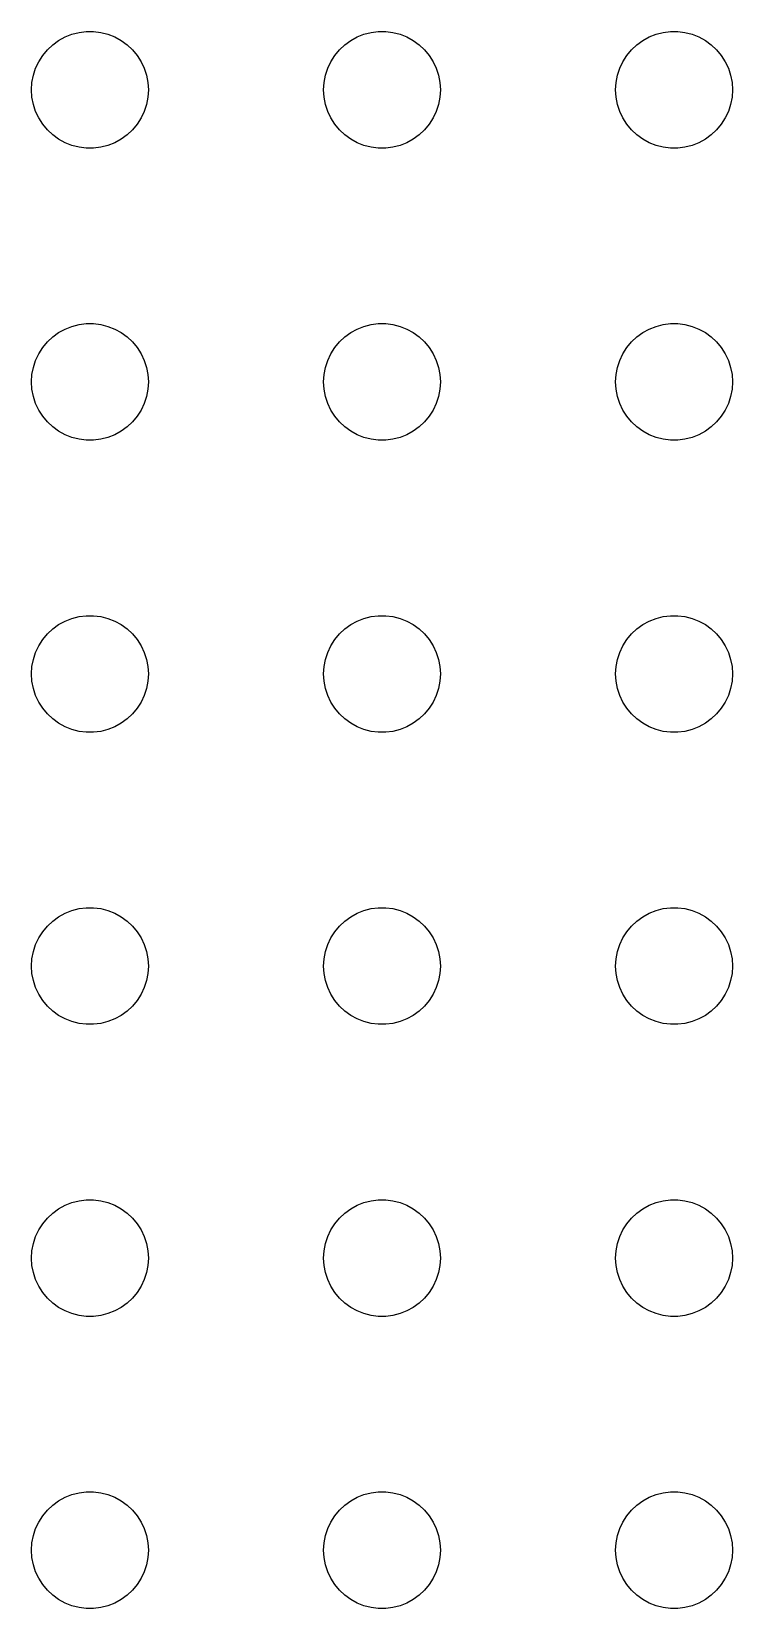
# Model space of a CAD drawing. Header units: metres. Extents: x -187 to 187, y -187 to 187.
# Drawn here: x -93 to -57, y -3 to 78 of the extents above; entities that cross this region are included whole.
import ezdxf

# ---------------------------------------------------------------- set-up
doc = ezdxf.new("R2010")
doc.units = ezdxf.units.M

msp = doc.modelspace()

# ---------------------------------------------------------------- linework, layer by layer
for p, q in [((-91.2773, 77.7145), (-90.927, 77.8532)), ((-90.927, 77.8532), (-90.5621, 77.9469)), ((-90.5621, 77.9469), (-90.1884, 77.9941)), ((-90.1884, 77.9941), (-89.8116, 77.9941)), ((-89.8116, 77.9941), (-89.4379, 77.9469)), ((-89.4379, 77.9469), (-89.073, 77.8532)), ((-89.073, 77.8532), (-88.7227, 77.7145)), ((-76.2773, 77.7145), (-75.927, 77.8532)), ((-75.927, 77.8532), (-75.5621, 77.9469)), ((-75.5621, 77.9469), (-75.1884, 77.9941)), ((-75.1884, 77.9941), (-74.8116, 77.9941)), ((-74.8116, 77.9941), (-74.4379, 77.9469)), ((-74.4379, 77.9469), (-74.073, 77.8532)), ((-74.073, 77.8532), (-73.7227, 77.7145)), ((-61.2773, 77.7145), (-60.927, 77.8532)), ((-60.927, 77.8532), (-60.5621, 77.9469)), ((-60.5621, 77.9469), (-60.1884, 77.9941)), ((-60.1884, 77.9941), (-59.8116, 77.9941)), ((-59.8116, 77.9941), (-59.4379, 77.9469)), ((-59.4379, 77.9469), (-59.0729, 77.8532)), ((-59.0729, 77.8532), (-58.7227, 77.7145)), ((-92.427, 76.7634), (-92.1869, 77.0536)), ((-92.1869, 77.0536), (-91.9123, 77.3115)), ((-91.9123, 77.3115), (-91.6075, 77.533)), ((-91.6075, 77.533), (-91.2773, 77.7145)), ((-88.7227, 77.7145), (-88.3925, 77.533)), ((-88.3925, 77.533), (-88.0877, 77.3115)), ((-88.0877, 77.3115), (-87.8131, 77.0536)), ((-87.8131, 77.0536), (-87.573, 76.7634)), ((-77.427, 76.7634), (-77.1869, 77.0536)), ((-77.1869, 77.0536), (-76.9123, 77.3115)), ((-76.9123, 77.3115), (-76.6075, 77.533)), ((-76.6075, 77.533), (-76.2773, 77.7145)), ((-73.7227, 77.7145), (-73.3925, 77.533)), ((-73.3925, 77.533), (-73.0877, 77.3115)), ((-73.0877, 77.3115), (-72.8131, 77.0536)), ((-72.8131, 77.0536), (-72.573, 76.7634)), ((-62.427, 76.7634), (-62.1869, 77.0536)), ((-62.1869, 77.0536), (-61.9123, 77.3115)), ((-61.9123, 77.3115), (-61.6075, 77.533)), ((-61.6075, 77.533), (-61.2773, 77.7145)), ((-58.7227, 77.7145), (-58.3925, 77.533)), ((-58.3925, 77.533), (-58.0877, 77.3115)), ((-58.0877, 77.3115), (-57.8131, 77.0536)), ((-57.8131, 77.0536), (-57.5729, 76.7634)), ((-92.7893, 76.1044), (-92.6289, 76.4453)), ((-92.6289, 76.4453), (-92.427, 76.7634)), ((-87.573, 76.7634), (-87.3711, 76.4453)), ((-87.3711, 76.4453), (-87.2107, 76.1044)), ((-77.7893, 76.1044), (-77.6289, 76.4453)), ((-77.6289, 76.4453), (-77.427, 76.7634)), ((-72.573, 76.7634), (-72.3711, 76.4453)), ((-72.3711, 76.4453), (-72.2107, 76.1044)), ((-62.7893, 76.1044), (-62.6289, 76.4453)), ((-62.6289, 76.4453), (-62.427, 76.7634)), ((-57.5729, 76.7634), (-57.3711, 76.4453)), ((-57.3711, 76.4453), (-57.2107, 76.1044)), ((-93, 75), (-92.9763, 75.376)), ((-92.9763, 75.376), (-92.9057, 75.7461)), ((-92.9057, 75.7461), (-92.7893, 76.1044)), ((-87.2107, 76.1044), (-87.0943, 75.7461)), ((-87.0943, 75.7461), (-87.0237, 75.376)), ((-87.0237, 75.376), (-87, 75)), ((-78, 75), (-77.9763, 75.376)), ((-77.9763, 75.376), (-77.9057, 75.7461)), ((-77.9057, 75.7461), (-77.7893, 76.1044)), ((-72.2107, 76.1044), (-72.0943, 75.7461)), ((-72.0943, 75.7461), (-72.0237, 75.376)), ((-72.0237, 75.376), (-72, 75)), ((-63, 75), (-62.9763, 75.376)), ((-62.9763, 75.376), (-62.9057, 75.7461)), ((-62.9057, 75.7461), (-62.7893, 76.1044)), ((-57.2107, 76.1044), (-57.0942, 75.7461)), ((-57.0942, 75.7461), (-57.0237, 75.376)), ((-57.0237, 75.376), (-57, 75)), ((-92.9763, 74.624), (-93, 75)), ((-92.9057, 74.2539), (-92.9763, 74.624)), ((-87.0237, 74.624), (-87.0943, 74.2539)), ((-87, 75), (-87.0237, 74.624)), ((-77.9763, 74.624), (-78, 75)), ((-77.9057, 74.2539), (-77.9763, 74.624)), ((-72.0237, 74.624), (-72.0943, 74.2539)), ((-72, 75), (-72.0237, 74.624)), ((-62.9763, 74.624), (-63, 75)), ((-62.9057, 74.2539), (-62.9763, 74.624)), ((-57.0237, 74.624), (-57.0942, 74.2539)), ((-57, 75), (-57.0237, 74.624)), ((-92.7893, 73.8956), (-92.9057, 74.2539)), ((-92.6289, 73.5547), (-92.7893, 73.8956)), ((-87.2107, 73.8956), (-87.3711, 73.5547)), ((-87.0943, 74.2539), (-87.2107, 73.8956)), ((-77.7893, 73.8956), (-77.9057, 74.2539)), ((-77.6289, 73.5547), (-77.7893, 73.8956)), ((-72.2107, 73.8956), (-72.3711, 73.5547)), ((-72.0943, 74.2539), (-72.2107, 73.8956)), ((-62.7893, 73.8956), (-62.9057, 74.2539)), ((-62.6289, 73.5547), (-62.7893, 73.8956)), ((-57.2107, 73.8956), (-57.3711, 73.5547)), ((-57.0942, 74.2539), (-57.2107, 73.8956)), ((-92.427, 73.2366), (-92.6289, 73.5547)), ((-92.1869, 72.9464), (-92.427, 73.2366)), ((-91.9123, 72.6885), (-92.1869, 72.9464)), ((-87.8131, 72.9464), (-88.0877, 72.6885)), ((-87.573, 73.2366), (-87.8131, 72.9464)), ((-87.3711, 73.5547), (-87.573, 73.2366)), ((-77.427, 73.2366), (-77.6289, 73.5547)), ((-77.1869, 72.9464), (-77.427, 73.2366)), ((-76.9123, 72.6885), (-77.1869, 72.9464)), ((-72.8131, 72.9464), (-73.0877, 72.6885)), ((-72.573, 73.2366), (-72.8131, 72.9464)), ((-72.3711, 73.5547), (-72.573, 73.2366)), ((-62.427, 73.2366), (-62.6289, 73.5547)), ((-62.1869, 72.9464), (-62.427, 73.2366)), ((-61.9123, 72.6885), (-62.1869, 72.9464)), ((-57.8131, 72.9464), (-58.0877, 72.6885)), ((-57.5729, 73.2366), (-57.8131, 72.9464)), ((-57.3711, 73.5547), (-57.5729, 73.2366)), ((-91.6075, 72.467), (-91.9123, 72.6885)), ((-91.2773, 72.2855), (-91.6075, 72.467)), ((-90.927, 72.1468), (-91.2773, 72.2855)), ((-90.5621, 72.0531), (-90.927, 72.1468)), ((-89.073, 72.1468), (-89.4379, 72.0531)), ((-88.7227, 72.2855), (-89.073, 72.1468)), ((-88.3925, 72.467), (-88.7227, 72.2855)), ((-88.0877, 72.6885), (-88.3925, 72.467)), ((-76.6075, 72.467), (-76.9123, 72.6885)), ((-76.2773, 72.2855), (-76.6075, 72.467)), ((-75.927, 72.1468), (-76.2773, 72.2855)), ((-75.5621, 72.0531), (-75.927, 72.1468)), ((-74.073, 72.1468), (-74.4379, 72.0531)), ((-73.7227, 72.2855), (-74.073, 72.1468)), ((-73.3925, 72.467), (-73.7227, 72.2855)), ((-73.0877, 72.6885), (-73.3925, 72.467)), ((-61.6075, 72.467), (-61.9123, 72.6885)), ((-61.2773, 72.2855), (-61.6075, 72.467)), ((-60.927, 72.1468), (-61.2773, 72.2855)), ((-60.5621, 72.0531), (-60.927, 72.1468)), ((-59.0729, 72.1468), (-59.4379, 72.0531)), ((-58.7227, 72.2855), (-59.0729, 72.1468)), ((-58.3925, 72.467), (-58.7227, 72.2855)), ((-58.0877, 72.6885), (-58.3925, 72.467)), ((-90.1884, 72.0059), (-90.5621, 72.0531)), ((-89.8116, 72.0059), (-90.1884, 72.0059)), ((-89.4379, 72.0531), (-89.8116, 72.0059)), ((-75.1884, 72.0059), (-75.5621, 72.0531)), ((-74.8116, 72.0059), (-75.1884, 72.0059)), ((-74.4379, 72.0531), (-74.8116, 72.0059)), ((-60.1884, 72.0059), (-60.5621, 72.0531)), ((-59.8116, 72.0059), (-60.1884, 72.0059)), ((-59.4379, 72.0531), (-59.8116, 72.0059)), ((-91.9123, 62.3115), (-91.6075, 62.533)), ((-91.6075, 62.533), (-91.2773, 62.7145)), ((-91.2773, 62.7145), (-90.927, 62.8532)), ((-90.927, 62.8532), (-90.5621, 62.9469)), ((-90.5621, 62.9469), (-90.1884, 62.9941)), ((-90.1884, 62.9941), (-89.8116, 62.9941)), ((-89.8116, 62.9941), (-89.4379, 62.9469)), ((-89.4379, 62.9469), (-89.073, 62.8532)), ((-89.073, 62.8532), (-88.7227, 62.7145)), ((-88.7227, 62.7145), (-88.3925, 62.533)), ((-88.3925, 62.533), (-88.0877, 62.3115)), ((-76.9123, 62.3115), (-76.6075, 62.533)), ((-76.6075, 62.533), (-76.2773, 62.7145)), ((-76.2773, 62.7145), (-75.927, 62.8532)), ((-75.927, 62.8532), (-75.5621, 62.9469)), ((-75.5621, 62.9469), (-75.1884, 62.9941)), ((-75.1884, 62.9941), (-74.8116, 62.9941)), ((-74.8116, 62.9941), (-74.4379, 62.9469)), ((-74.4379, 62.9469), (-74.073, 62.8532)), ((-74.073, 62.8532), (-73.7227, 62.7145)), ((-73.7227, 62.7145), (-73.3925, 62.533)), ((-73.3925, 62.533), (-73.0877, 62.3115)), ((-61.9123, 62.3115), (-61.6075, 62.533)), ((-61.6075, 62.533), (-61.2773, 62.7145)), ((-61.2773, 62.7145), (-60.927, 62.8532)), ((-60.927, 62.8532), (-60.5621, 62.9469)), ((-60.5621, 62.9469), (-60.1884, 62.9941)), ((-60.1884, 62.9941), (-59.8116, 62.9941)), ((-59.8116, 62.9941), (-59.4379, 62.9469)), ((-59.4379, 62.9469), (-59.0729, 62.8532)), ((-59.0729, 62.8532), (-58.7227, 62.7145)), ((-58.7227, 62.7145), (-58.3925, 62.533)), ((-58.3925, 62.533), (-58.0877, 62.3115)), ((-92.6289, 61.4453), (-92.427, 61.7634)), ((-92.427, 61.7634), (-92.1869, 62.0536)), ((-92.1869, 62.0536), (-91.9123, 62.3115)), ((-88.0877, 62.3115), (-87.8131, 62.0536)), ((-87.8131, 62.0536), (-87.573, 61.7634)), ((-87.573, 61.7634), (-87.3711, 61.4453)), ((-77.6289, 61.4453), (-77.427, 61.7634)), ((-77.427, 61.7634), (-77.1869, 62.0536)), ((-77.1869, 62.0536), (-76.9123, 62.3115)), ((-73.0877, 62.3115), (-72.8131, 62.0536)), ((-72.8131, 62.0536), (-72.573, 61.7634)), ((-72.573, 61.7634), (-72.3711, 61.4453)), ((-62.6289, 61.4453), (-62.427, 61.7634)), ((-62.427, 61.7634), (-62.1869, 62.0536)), ((-62.1869, 62.0536), (-61.9123, 62.3115)), ((-58.0877, 62.3115), (-57.8131, 62.0536)), ((-57.8131, 62.0536), (-57.5729, 61.7634)), ((-57.5729, 61.7634), (-57.3711, 61.4453)), ((-92.9763, 60.376), (-92.9057, 60.7461)), ((-92.9057, 60.7461), (-92.7893, 61.1044)), ((-92.7893, 61.1044), (-92.6289, 61.4453)), ((-87.3711, 61.4453), (-87.2107, 61.1044)), ((-87.2107, 61.1044), (-87.0943, 60.7461)), ((-87.0943, 60.7461), (-87.0237, 60.376)), ((-77.9763, 60.376), (-77.9057, 60.7461)), ((-77.9057, 60.7461), (-77.7893, 61.1044)), ((-77.7893, 61.1044), (-77.6289, 61.4453)), ((-72.3711, 61.4453), (-72.2107, 61.1044)), ((-72.2107, 61.1044), (-72.0943, 60.7461)), ((-72.0943, 60.7461), (-72.0237, 60.376)), ((-62.9763, 60.376), (-62.9057, 60.7461)), ((-62.9057, 60.7461), (-62.7893, 61.1044)), ((-62.7893, 61.1044), (-62.6289, 61.4453)), ((-57.3711, 61.4453), (-57.2107, 61.1044)), ((-57.2107, 61.1044), (-57.0942, 60.7461)), ((-57.0942, 60.7461), (-57.0237, 60.376)), ((-93, 60), (-92.9763, 60.376)), ((-92.9763, 59.624), (-93, 60)), ((-87.0237, 60.376), (-87, 60)), ((-87, 60), (-87.0237, 59.624)), ((-78, 60), (-77.9763, 60.376)), ((-77.9763, 59.624), (-78, 60)), ((-72.0237, 60.376), (-72, 60)), ((-72, 60), (-72.0237, 59.624)), ((-63, 60), (-62.9763, 60.376)), ((-62.9763, 59.624), (-63, 60)), ((-57.0237, 60.376), (-57, 60)), ((-57, 60), (-57.0237, 59.624)), ((-92.9057, 59.2539), (-92.9763, 59.624)), ((-92.7893, 58.8956), (-92.9057, 59.2539)), ((-87.0943, 59.2539), (-87.2107, 58.8956)), ((-87.0237, 59.624), (-87.0943, 59.2539)), ((-77.9057, 59.2539), (-77.9763, 59.624)), ((-77.7893, 58.8956), (-77.9057, 59.2539)), ((-72.0943, 59.2539), (-72.2107, 58.8956)), ((-72.0237, 59.624), (-72.0943, 59.2539)), ((-62.9057, 59.2539), (-62.9763, 59.624)), ((-62.7893, 58.8956), (-62.9057, 59.2539)), ((-57.0942, 59.2539), (-57.2107, 58.8956)), ((-57.0237, 59.624), (-57.0942, 59.2539)), ((-92.6289, 58.5547), (-92.7893, 58.8956)), ((-92.427, 58.2366), (-92.6289, 58.5547)), ((-87.3711, 58.5547), (-87.573, 58.2366)), ((-87.2107, 58.8956), (-87.3711, 58.5547)), ((-77.6289, 58.5547), (-77.7893, 58.8956)), ((-77.427, 58.2366), (-77.6289, 58.5547)), ((-72.3711, 58.5547), (-72.573, 58.2366)), ((-72.2107, 58.8956), (-72.3711, 58.5547)), ((-62.6289, 58.5547), (-62.7893, 58.8956)), ((-62.427, 58.2366), (-62.6289, 58.5547)), ((-57.3711, 58.5547), (-57.5729, 58.2366)), ((-57.2107, 58.8956), (-57.3711, 58.5547)), ((-92.1869, 57.9464), (-92.427, 58.2366)), ((-91.9123, 57.6885), (-92.1869, 57.9464)), ((-91.6075, 57.467), (-91.9123, 57.6885)), ((-88.0877, 57.6885), (-88.3925, 57.467)), ((-87.8131, 57.9464), (-88.0877, 57.6885)), ((-87.573, 58.2366), (-87.8131, 57.9464)), ((-77.1869, 57.9464), (-77.427, 58.2366)), ((-76.9123, 57.6885), (-77.1869, 57.9464)), ((-76.6075, 57.467), (-76.9123, 57.6885)), ((-73.0877, 57.6885), (-73.3925, 57.467)), ((-72.8131, 57.9464), (-73.0877, 57.6885)), ((-72.573, 58.2366), (-72.8131, 57.9464)), ((-62.1869, 57.9464), (-62.427, 58.2366)), ((-61.9123, 57.6885), (-62.1869, 57.9464)), ((-61.6075, 57.467), (-61.9123, 57.6885)), ((-58.0877, 57.6885), (-58.3925, 57.467)), ((-57.8131, 57.9464), (-58.0877, 57.6885)), ((-57.5729, 58.2366), (-57.8131, 57.9464)), ((-91.2773, 57.2855), (-91.6075, 57.467)), ((-90.927, 57.1468), (-91.2773, 57.2855)), ((-90.5621, 57.0531), (-90.927, 57.1468)), ((-90.1884, 57.0059), (-90.5621, 57.0531)), ((-89.8116, 57.0059), (-90.1884, 57.0059)), ((-89.4379, 57.0531), (-89.8116, 57.0059)), ((-89.073, 57.1468), (-89.4379, 57.0531)), ((-88.7227, 57.2855), (-89.073, 57.1468)), ((-88.3925, 57.467), (-88.7227, 57.2855)), ((-76.2773, 57.2855), (-76.6075, 57.467)), ((-75.927, 57.1468), (-76.2773, 57.2855)), ((-75.5621, 57.0531), (-75.927, 57.1468)), ((-75.1884, 57.0059), (-75.5621, 57.0531)), ((-74.8116, 57.0059), (-75.1884, 57.0059)), ((-74.4379, 57.0531), (-74.8116, 57.0059)), ((-74.073, 57.1468), (-74.4379, 57.0531)), ((-73.7227, 57.2855), (-74.073, 57.1468)), ((-73.3925, 57.467), (-73.7227, 57.2855)), ((-61.2773, 57.2855), (-61.6075, 57.467)), ((-60.927, 57.1468), (-61.2773, 57.2855)), ((-60.5621, 57.0531), (-60.927, 57.1468)), ((-60.1884, 57.0059), (-60.5621, 57.0531)), ((-59.8116, 57.0059), (-60.1884, 57.0059)), ((-59.4379, 57.0531), (-59.8116, 57.0059)), ((-59.0729, 57.1468), (-59.4379, 57.0531)), ((-58.7227, 57.2855), (-59.0729, 57.1468)), ((-58.3925, 57.467), (-58.7227, 57.2855)), ((-91.2773, 47.7145), (-90.927, 47.8532)), ((-90.927, 47.8532), (-90.5621, 47.9469)), ((-90.5621, 47.9469), (-90.1884, 47.9941)), ((-90.1884, 47.9941), (-89.8116, 47.9941)), ((-89.8116, 47.9941), (-89.4379, 47.9469)), ((-89.4379, 47.9469), (-89.073, 47.8532)), ((-89.073, 47.8532), (-88.7227, 47.7145)), ((-76.2773, 47.7145), (-75.927, 47.8532)), ((-75.927, 47.8532), (-75.5621, 47.9469)), ((-75.5621, 47.9469), (-75.1884, 47.9941)), ((-75.1884, 47.9941), (-74.8116, 47.9941)), ((-74.8116, 47.9941), (-74.4379, 47.9469)), ((-74.4379, 47.9469), (-74.073, 47.8532)), ((-74.073, 47.8532), (-73.7227, 47.7145)), ((-61.2773, 47.7145), (-60.927, 47.8532)), ((-60.927, 47.8532), (-60.5621, 47.9469)), ((-60.5621, 47.9469), (-60.1884, 47.9941)), ((-60.1884, 47.9941), (-59.8116, 47.9941)), ((-59.8116, 47.9941), (-59.4379, 47.9469)), ((-59.4379, 47.9469), (-59.0729, 47.8532)), ((-59.0729, 47.8532), (-58.7227, 47.7145)), ((-92.427, 46.7634), (-92.1869, 47.0536)), ((-92.1869, 47.0536), (-91.9123, 47.3115)), ((-91.9123, 47.3115), (-91.6075, 47.533)), ((-91.6075, 47.533), (-91.2773, 47.7145)), ((-88.7227, 47.7145), (-88.3925, 47.533)), ((-88.3925, 47.533), (-88.0877, 47.3115)), ((-88.0877, 47.3115), (-87.8131, 47.0536)), ((-87.8131, 47.0536), (-87.573, 46.7634)), ((-77.427, 46.7634), (-77.1869, 47.0536)), ((-77.1869, 47.0536), (-76.9123, 47.3115)), ((-76.9123, 47.3115), (-76.6075, 47.533)), ((-76.6075, 47.533), (-76.2773, 47.7145)), ((-73.7227, 47.7145), (-73.3925, 47.533)), ((-73.3925, 47.533), (-73.0877, 47.3115)), ((-73.0877, 47.3115), (-72.8131, 47.0536)), ((-72.8131, 47.0536), (-72.573, 46.7634)), ((-62.427, 46.7634), (-62.1869, 47.0536)), ((-62.1869, 47.0536), (-61.9123, 47.3115)), ((-61.9123, 47.3115), (-61.6075, 47.533)), ((-61.6075, 47.533), (-61.2773, 47.7145)), ((-58.7227, 47.7145), (-58.3925, 47.533)), ((-58.3925, 47.533), (-58.0877, 47.3115)), ((-58.0877, 47.3115), (-57.8131, 47.0536)), ((-57.8131, 47.0536), (-57.5729, 46.7634)), ((-92.7893, 46.1044), (-92.6289, 46.4453)), ((-92.6289, 46.4453), (-92.427, 46.7634)), ((-87.573, 46.7634), (-87.3711, 46.4453)), ((-87.3711, 46.4453), (-87.2107, 46.1044)), ((-77.7893, 46.1044), (-77.6289, 46.4453)), ((-77.6289, 46.4453), (-77.427, 46.7634)), ((-72.573, 46.7634), (-72.3711, 46.4453)), ((-72.3711, 46.4453), (-72.2107, 46.1044)), ((-62.7893, 46.1044), (-62.6289, 46.4453)), ((-62.6289, 46.4453), (-62.427, 46.7634)), ((-57.5729, 46.7634), (-57.3711, 46.4453)), ((-57.3711, 46.4453), (-57.2107, 46.1044)), ((-93, 45), (-92.9763, 45.376)), ((-92.9763, 45.376), (-92.9057, 45.7461)), ((-92.9057, 45.7461), (-92.7893, 46.1044)), ((-87.2107, 46.1044), (-87.0943, 45.7461)), ((-87.0943, 45.7461), (-87.0237, 45.376)), ((-87.0237, 45.376), (-87, 45)), ((-78, 45), (-77.9763, 45.376)), ((-77.9763, 45.376), (-77.9057, 45.7461)), ((-77.9057, 45.7461), (-77.7893, 46.1044)), ((-72.2107, 46.1044), (-72.0943, 45.7461)), ((-72.0943, 45.7461), (-72.0237, 45.376)), ((-72.0237, 45.376), (-72, 45)), ((-63, 45), (-62.9763, 45.376)), ((-62.9763, 45.376), (-62.9057, 45.7461)), ((-62.9057, 45.7461), (-62.7893, 46.1044)), ((-57.2107, 46.1044), (-57.0942, 45.7461)), ((-57.0942, 45.7461), (-57.0237, 45.376)), ((-57.0237, 45.376), (-57, 45)), ((-92.9763, 44.624), (-93, 45)), ((-92.9057, 44.2539), (-92.9763, 44.624)), ((-87.0237, 44.624), (-87.0943, 44.2539)), ((-87, 45), (-87.0237, 44.624)), ((-77.9763, 44.624), (-78, 45)), ((-77.9057, 44.2539), (-77.9763, 44.624)), ((-72.0237, 44.624), (-72.0943, 44.2539)), ((-72, 45), (-72.0237, 44.624)), ((-62.9763, 44.624), (-63, 45)), ((-62.9057, 44.2539), (-62.9763, 44.624)), ((-57.0237, 44.624), (-57.0942, 44.2539)), ((-57, 45), (-57.0237, 44.624)), ((-92.7893, 43.8956), (-92.9057, 44.2539)), ((-92.6289, 43.5547), (-92.7893, 43.8956)), ((-87.2107, 43.8956), (-87.3711, 43.5547)), ((-87.0943, 44.2539), (-87.2107, 43.8956)), ((-77.7893, 43.8956), (-77.9057, 44.2539)), ((-77.6289, 43.5547), (-77.7893, 43.8956)), ((-72.2107, 43.8956), (-72.3711, 43.5547)), ((-72.0943, 44.2539), (-72.2107, 43.8956)), ((-62.7893, 43.8956), (-62.9057, 44.2539)), ((-62.6289, 43.5547), (-62.7893, 43.8956)), ((-57.2107, 43.8956), (-57.3711, 43.5547)), ((-57.0942, 44.2539), (-57.2107, 43.8956)), ((-92.427, 43.2366), (-92.6289, 43.5547)), ((-92.1869, 42.9464), (-92.427, 43.2366)), ((-91.9123, 42.6885), (-92.1869, 42.9464)), ((-87.8131, 42.9464), (-88.0877, 42.6885)), ((-87.573, 43.2366), (-87.8131, 42.9464)), ((-87.3711, 43.5547), (-87.573, 43.2366)), ((-77.427, 43.2366), (-77.6289, 43.5547)), ((-77.1869, 42.9464), (-77.427, 43.2366)), ((-76.9123, 42.6885), (-77.1869, 42.9464)), ((-72.8131, 42.9464), (-73.0877, 42.6885)), ((-72.573, 43.2366), (-72.8131, 42.9464)), ((-72.3711, 43.5547), (-72.573, 43.2366)), ((-62.427, 43.2366), (-62.6289, 43.5547)), ((-62.1869, 42.9464), (-62.427, 43.2366)), ((-61.9123, 42.6885), (-62.1869, 42.9464)), ((-57.8131, 42.9464), (-58.0877, 42.6885)), ((-57.5729, 43.2366), (-57.8131, 42.9464)), ((-57.3711, 43.5547), (-57.5729, 43.2366)), ((-91.6075, 42.467), (-91.9123, 42.6885)), ((-91.2773, 42.2855), (-91.6075, 42.467)), ((-90.927, 42.1468), (-91.2773, 42.2855)), ((-90.5621, 42.0531), (-90.927, 42.1468)), ((-89.073, 42.1468), (-89.4379, 42.0531)), ((-88.7227, 42.2855), (-89.073, 42.1468)), ((-88.3925, 42.467), (-88.7227, 42.2855)), ((-88.0877, 42.6885), (-88.3925, 42.467)), ((-76.6075, 42.467), (-76.9123, 42.6885)), ((-76.2773, 42.2855), (-76.6075, 42.467)), ((-75.927, 42.1468), (-76.2773, 42.2855)), ((-75.5621, 42.0531), (-75.927, 42.1468)), ((-74.073, 42.1468), (-74.4379, 42.0531)), ((-73.7227, 42.2855), (-74.073, 42.1468)), ((-73.3925, 42.467), (-73.7227, 42.2855)), ((-73.0877, 42.6885), (-73.3925, 42.467)), ((-61.6075, 42.467), (-61.9123, 42.6885)), ((-61.2773, 42.2855), (-61.6075, 42.467)), ((-60.927, 42.1468), (-61.2773, 42.2855)), ((-60.5621, 42.0531), (-60.927, 42.1468)), ((-59.0729, 42.1468), (-59.4379, 42.0531)), ((-58.7227, 42.2855), (-59.0729, 42.1468)), ((-58.3925, 42.467), (-58.7227, 42.2855)), ((-58.0877, 42.6885), (-58.3925, 42.467)), ((-90.1884, 42.0059), (-90.5621, 42.0531)), ((-89.8116, 42.0059), (-90.1884, 42.0059)), ((-89.4379, 42.0531), (-89.8116, 42.0059)), ((-75.1884, 42.0059), (-75.5621, 42.0531)), ((-74.8116, 42.0059), (-75.1884, 42.0059)), ((-74.4379, 42.0531), (-74.8116, 42.0059)), ((-60.1884, 42.0059), (-60.5621, 42.0531)), ((-59.8116, 42.0059), (-60.1884, 42.0059)), ((-59.4379, 42.0531), (-59.8116, 42.0059)), ((-91.9123, 32.3115), (-91.6075, 32.533)), ((-91.6075, 32.533), (-91.2773, 32.7145)), ((-91.2773, 32.7145), (-90.927, 32.8532)), ((-90.927, 32.8532), (-90.5621, 32.9469)), ((-90.5621, 32.9469), (-90.1884, 32.9941)), ((-90.1884, 32.9941), (-89.8116, 32.9941)), ((-89.8116, 32.9941), (-89.4379, 32.9469)), ((-89.4379, 32.9469), (-89.073, 32.8532)), ((-89.073, 32.8532), (-88.7227, 32.7145)), ((-88.7227, 32.7145), (-88.3925, 32.533)), ((-88.3925, 32.533), (-88.0877, 32.3115)), ((-76.9123, 32.3115), (-76.6075, 32.533)), ((-76.6075, 32.533), (-76.2773, 32.7145)), ((-76.2773, 32.7145), (-75.927, 32.8532)), ((-75.927, 32.8532), (-75.5621, 32.9469)), ((-75.5621, 32.9469), (-75.1884, 32.9941)), ((-75.1884, 32.9941), (-74.8116, 32.9941)), ((-74.8116, 32.9941), (-74.4379, 32.9469)), ((-74.4379, 32.9469), (-74.073, 32.8532)), ((-74.073, 32.8532), (-73.7227, 32.7145)), ((-73.7227, 32.7145), (-73.3925, 32.533)), ((-73.3925, 32.533), (-73.0877, 32.3115)), ((-61.9123, 32.3115), (-61.6075, 32.533)), ((-61.6075, 32.533), (-61.2773, 32.7145)), ((-61.2773, 32.7145), (-60.927, 32.8532)), ((-60.927, 32.8532), (-60.5621, 32.9469)), ((-60.5621, 32.9469), (-60.1884, 32.9941)), ((-60.1884, 32.9941), (-59.8116, 32.9941)), ((-59.8116, 32.9941), (-59.4379, 32.9469)), ((-59.4379, 32.9469), (-59.0729, 32.8532)), ((-59.0729, 32.8532), (-58.7227, 32.7145)), ((-58.7227, 32.7145), (-58.3925, 32.533)), ((-58.3925, 32.533), (-58.0877, 32.3115)), ((-92.6289, 31.4453), (-92.427, 31.7634)), ((-92.427, 31.7634), (-92.1869, 32.0536)), ((-92.1869, 32.0536), (-91.9123, 32.3115)), ((-88.0877, 32.3115), (-87.8131, 32.0536)), ((-87.8131, 32.0536), (-87.573, 31.7634)), ((-87.573, 31.7634), (-87.3711, 31.4453)), ((-77.6289, 31.4453), (-77.427, 31.7634)), ((-77.427, 31.7634), (-77.1869, 32.0536)), ((-77.1869, 32.0536), (-76.9123, 32.3115)), ((-73.0877, 32.3115), (-72.8131, 32.0536)), ((-72.8131, 32.0536), (-72.573, 31.7634)), ((-72.573, 31.7634), (-72.3711, 31.4453)), ((-62.6289, 31.4453), (-62.427, 31.7634)), ((-62.427, 31.7634), (-62.1869, 32.0536)), ((-62.1869, 32.0536), (-61.9123, 32.3115)), ((-58.0877, 32.3115), (-57.8131, 32.0536)), ((-57.8131, 32.0536), (-57.5729, 31.7634)), ((-57.5729, 31.7634), (-57.3711, 31.4453)), ((-92.9057, 30.7461), (-92.7893, 31.1044)), ((-92.7893, 31.1044), (-92.6289, 31.4453)), ((-87.3711, 31.4453), (-87.2107, 31.1044)), ((-87.2107, 31.1044), (-87.0943, 30.7461)), ((-77.9057, 30.7461), (-77.7893, 31.1044)), ((-77.7893, 31.1044), (-77.6289, 31.4453)), ((-72.3711, 31.4453), (-72.2107, 31.1044)), ((-72.2107, 31.1044), (-72.0943, 30.7461)), ((-62.9057, 30.7461), (-62.7893, 31.1044)), ((-62.7893, 31.1044), (-62.6289, 31.4453)), ((-57.3711, 31.4453), (-57.2107, 31.1044)), ((-57.2107, 31.1044), (-57.0942, 30.7461)), ((-93, 30), (-92.9763, 30.376)), ((-92.9763, 29.624), (-93, 30)), ((-92.9763, 30.376), (-92.9057, 30.7461)), ((-87.0943, 30.7461), (-87.0237, 30.376)), ((-87.0237, 30.376), (-87, 30)), ((-87, 30), (-87.0237, 29.624)), ((-78, 30), (-77.9763, 30.376)), ((-77.9763, 29.624), (-78, 30)), ((-77.9763, 30.376), (-77.9057, 30.7461)), ((-72.0943, 30.7461), (-72.0237, 30.376)), ((-72.0237, 30.376), (-72, 30)), ((-72, 30), (-72.0237, 29.624)), ((-63, 30), (-62.9763, 30.376)), ((-62.9763, 29.624), (-63, 30)), ((-62.9763, 30.376), (-62.9057, 30.7461)), ((-57.0942, 30.7461), (-57.0237, 30.376)), ((-57.0237, 30.376), (-57, 30)), ((-57, 30), (-57.0237, 29.624)), ((-92.9057, 29.2539), (-92.9763, 29.624)), ((-92.7893, 28.8956), (-92.9057, 29.2539)), ((-87.0943, 29.2539), (-87.2107, 28.8956)), ((-87.0237, 29.624), (-87.0943, 29.2539)), ((-77.9057, 29.2539), (-77.9763, 29.624)), ((-77.7893, 28.8956), (-77.9057, 29.2539)), ((-72.0943, 29.2539), (-72.2107, 28.8956)), ((-72.0237, 29.624), (-72.0943, 29.2539)), ((-62.9057, 29.2539), (-62.9763, 29.624)), ((-62.7893, 28.8956), (-62.9057, 29.2539)), ((-57.0942, 29.2539), (-57.2107, 28.8956)), ((-57.0237, 29.624), (-57.0942, 29.2539)), ((-92.6289, 28.5547), (-92.7893, 28.8956)), ((-92.427, 28.2366), (-92.6289, 28.5547)), ((-87.3711, 28.5547), (-87.573, 28.2366)), ((-87.2107, 28.8956), (-87.3711, 28.5547)), ((-77.6289, 28.5547), (-77.7893, 28.8956)), ((-77.427, 28.2366), (-77.6289, 28.5547)), ((-72.3711, 28.5547), (-72.573, 28.2366)), ((-72.2107, 28.8956), (-72.3711, 28.5547)), ((-62.6289, 28.5547), (-62.7893, 28.8956)), ((-62.427, 28.2366), (-62.6289, 28.5547)), ((-57.3711, 28.5547), (-57.5729, 28.2366)), ((-57.2107, 28.8956), (-57.3711, 28.5547)), ((-92.1869, 27.9464), (-92.427, 28.2366)), ((-91.9123, 27.6884), (-92.1869, 27.9464)), ((-91.6075, 27.467), (-91.9123, 27.6884)), ((-88.0877, 27.6884), (-88.3925, 27.467)), ((-87.8131, 27.9464), (-88.0877, 27.6884)), ((-87.573, 28.2366), (-87.8131, 27.9464)), ((-77.1869, 27.9464), (-77.427, 28.2366)), ((-76.9123, 27.6884), (-77.1869, 27.9464)), ((-76.6075, 27.467), (-76.9123, 27.6884)), ((-73.0877, 27.6884), (-73.3925, 27.467)), ((-72.8131, 27.9464), (-73.0877, 27.6884)), ((-72.573, 28.2366), (-72.8131, 27.9464)), ((-62.1869, 27.9464), (-62.427, 28.2366)), ((-61.9123, 27.6884), (-62.1869, 27.9464)), ((-61.6075, 27.467), (-61.9123, 27.6884)), ((-58.0877, 27.6884), (-58.3925, 27.467)), ((-57.8131, 27.9464), (-58.0877, 27.6884)), ((-57.5729, 28.2366), (-57.8131, 27.9464)), ((-91.2773, 27.2855), (-91.6075, 27.467)), ((-90.927, 27.1468), (-91.2773, 27.2855)), ((-90.5621, 27.0531), (-90.927, 27.1468)), ((-90.1884, 27.0059), (-90.5621, 27.0531)), ((-89.8116, 27.0059), (-90.1884, 27.0059)), ((-89.4379, 27.0531), (-89.8116, 27.0059)), ((-89.073, 27.1468), (-89.4379, 27.0531)), ((-88.7227, 27.2855), (-89.073, 27.1468)), ((-88.3925, 27.467), (-88.7227, 27.2855)), ((-76.2773, 27.2855), (-76.6075, 27.467)), ((-75.927, 27.1468), (-76.2773, 27.2855)), ((-75.5621, 27.0531), (-75.927, 27.1468)), ((-75.1884, 27.0059), (-75.5621, 27.0531)), ((-74.8116, 27.0059), (-75.1884, 27.0059)), ((-74.4379, 27.0531), (-74.8116, 27.0059)), ((-74.073, 27.1468), (-74.4379, 27.0531)), ((-73.7227, 27.2855), (-74.073, 27.1468)), ((-73.3925, 27.467), (-73.7227, 27.2855)), ((-61.2773, 27.2855), (-61.6075, 27.467)), ((-60.927, 27.1468), (-61.2773, 27.2855)), ((-60.5621, 27.0531), (-60.927, 27.1468)), ((-60.1884, 27.0059), (-60.5621, 27.0531)), ((-59.8116, 27.0059), (-60.1884, 27.0059)), ((-59.4379, 27.0531), (-59.8116, 27.0059)), ((-59.0729, 27.1468), (-59.4379, 27.0531)), ((-58.7227, 27.2855), (-59.0729, 27.1468)), ((-58.3925, 27.467), (-58.7227, 27.2855)), ((-91.2773, 17.7145), (-90.927, 17.8532)), ((-90.927, 17.8532), (-90.5621, 17.9469)), ((-90.5621, 17.9469), (-90.1884, 17.9941)), ((-90.1884, 17.9941), (-89.8116, 17.9941)), ((-89.8116, 17.9941), (-89.4379, 17.9469)), ((-89.4379, 17.9469), (-89.073, 17.8532)), ((-89.073, 17.8532), (-88.7227, 17.7145)), ((-76.2773, 17.7145), (-75.927, 17.8532)), ((-75.927, 17.8532), (-75.5621, 17.9469)), ((-75.5621, 17.9469), (-75.1884, 17.9941)), ((-75.1884, 17.9941), (-74.8116, 17.9941)), ((-74.8116, 17.9941), (-74.4379, 17.9469)), ((-74.4379, 17.9469), (-74.073, 17.8532)), ((-74.073, 17.8532), (-73.7227, 17.7145)), ((-61.2773, 17.7145), (-60.927, 17.8532)), ((-60.927, 17.8532), (-60.5621, 17.9469)), ((-60.5621, 17.9469), (-60.1884, 17.9941)), ((-60.1884, 17.9941), (-59.8116, 17.9941)), ((-59.8116, 17.9941), (-59.4379, 17.9469)), ((-59.4379, 17.9469), (-59.0729, 17.8532)), ((-59.0729, 17.8532), (-58.7227, 17.7145)), ((-92.427, 16.7634), (-92.1869, 17.0536)), ((-92.1869, 17.0536), (-91.9123, 17.3115)), ((-91.9123, 17.3115), (-91.6075, 17.533)), ((-91.6075, 17.533), (-91.2773, 17.7145)), ((-88.7227, 17.7145), (-88.3925, 17.533)), ((-88.3925, 17.533), (-88.0877, 17.3115)), ((-88.0877, 17.3115), (-87.8131, 17.0536)), ((-87.8131, 17.0536), (-87.573, 16.7634)), ((-77.427, 16.7634), (-77.1869, 17.0536)), ((-77.1869, 17.0536), (-76.9123, 17.3115)), ((-76.9123, 17.3115), (-76.6075, 17.533)), ((-76.6075, 17.533), (-76.2773, 17.7145)), ((-73.7227, 17.7145), (-73.3925, 17.533)), ((-73.3925, 17.533), (-73.0877, 17.3115)), ((-73.0877, 17.3115), (-72.8131, 17.0536)), ((-72.8131, 17.0536), (-72.573, 16.7634)), ((-62.427, 16.7634), (-62.1869, 17.0536)), ((-62.1869, 17.0536), (-61.9123, 17.3115)), ((-61.9123, 17.3115), (-61.6075, 17.533)), ((-61.6075, 17.533), (-61.2773, 17.7145)), ((-58.7227, 17.7145), (-58.3925, 17.533)), ((-58.3925, 17.533), (-58.0877, 17.3115)), ((-58.0877, 17.3115), (-57.8131, 17.0536)), ((-57.8131, 17.0536), (-57.5729, 16.7634)), ((-92.7893, 16.1044), (-92.6289, 16.4453)), ((-92.6289, 16.4453), (-92.427, 16.7634)), ((-87.573, 16.7634), (-87.3711, 16.4453)), ((-87.3711, 16.4453), (-87.2107, 16.1044)), ((-77.7893, 16.1044), (-77.6289, 16.4453)), ((-77.6289, 16.4453), (-77.427, 16.7634)), ((-72.573, 16.7634), (-72.3711, 16.4453)), ((-72.3711, 16.4453), (-72.2107, 16.1044)), ((-62.7893, 16.1044), (-62.6289, 16.4453)), ((-62.6289, 16.4453), (-62.427, 16.7634)), ((-57.5729, 16.7634), (-57.3711, 16.4453)), ((-57.3711, 16.4453), (-57.2107, 16.1044)), ((-92.9763, 15.376), (-92.9057, 15.7461)), ((-92.9057, 15.7461), (-92.7893, 16.1044)), ((-87.2107, 16.1044), (-87.0943, 15.7461)), ((-87.0943, 15.7461), (-87.0237, 15.376)), ((-77.9763, 15.376), (-77.9057, 15.7461)), ((-77.9057, 15.7461), (-77.7893, 16.1044)), ((-72.2107, 16.1044), (-72.0943, 15.7461)), ((-72.0943, 15.7461), (-72.0237, 15.376)), ((-62.9763, 15.376), (-62.9057, 15.7461)), ((-62.9057, 15.7461), (-62.7893, 16.1044)), ((-57.2107, 16.1044), (-57.0942, 15.7461)), ((-57.0942, 15.7461), (-57.0237, 15.376)), ((-93, 15), (-92.9763, 15.376)), ((-92.9763, 14.624), (-93, 15)), ((-92.9057, 14.2539), (-92.9763, 14.624)), ((-87.0237, 14.624), (-87.0943, 14.2539)), ((-87.0237, 15.376), (-87, 15)), ((-87, 15), (-87.0237, 14.624)), ((-78, 15), (-77.9763, 15.376)), ((-77.9763, 14.624), (-78, 15)), ((-77.9057, 14.2539), (-77.9763, 14.624)), ((-72.0237, 14.624), (-72.0943, 14.2539)), ((-72.0237, 15.376), (-72, 15)), ((-72, 15), (-72.0237, 14.624)), ((-63, 15), (-62.9763, 15.376)), ((-62.9763, 14.624), (-63, 15)), ((-62.9057, 14.2539), (-62.9763, 14.624)), ((-57.0237, 14.624), (-57.0942, 14.2539)), ((-57.0237, 15.376), (-57, 15)), ((-57, 15), (-57.0237, 14.624)), ((-92.7893, 13.8956), (-92.9057, 14.2539)), ((-92.6289, 13.5547), (-92.7893, 13.8956)), ((-87.2107, 13.8956), (-87.3711, 13.5547)), ((-87.0943, 14.2539), (-87.2107, 13.8956)), ((-77.7893, 13.8956), (-77.9057, 14.2539)), ((-77.6289, 13.5547), (-77.7893, 13.8956)), ((-72.2107, 13.8956), (-72.3711, 13.5547)), ((-72.0943, 14.2539), (-72.2107, 13.8956)), ((-62.7893, 13.8956), (-62.9057, 14.2539)), ((-62.6289, 13.5547), (-62.7893, 13.8956)), ((-57.2107, 13.8956), (-57.3711, 13.5547)), ((-57.0942, 14.2539), (-57.2107, 13.8956)), ((-92.427, 13.2366), (-92.6289, 13.5547)), ((-92.1869, 12.9464), (-92.427, 13.2366)), ((-87.573, 13.2366), (-87.8131, 12.9464)), ((-87.3711, 13.5547), (-87.573, 13.2366)), ((-77.427, 13.2366), (-77.6289, 13.5547)), ((-77.1869, 12.9464), (-77.427, 13.2366)), ((-72.573, 13.2366), (-72.8131, 12.9464)), ((-72.3711, 13.5547), (-72.573, 13.2366)), ((-62.427, 13.2366), (-62.6289, 13.5547)), ((-62.1869, 12.9464), (-62.427, 13.2366)), ((-57.5729, 13.2366), (-57.8131, 12.9464)), ((-57.3711, 13.5547), (-57.5729, 13.2366)), ((-91.9123, 12.6884), (-92.1869, 12.9464)), ((-91.6075, 12.467), (-91.9123, 12.6884)), ((-91.2773, 12.2855), (-91.6075, 12.467)), ((-90.927, 12.1468), (-91.2773, 12.2855)), ((-88.7227, 12.2855), (-89.073, 12.1468)), ((-88.3925, 12.467), (-88.7227, 12.2855)), ((-88.0877, 12.6884), (-88.3925, 12.467)), ((-87.8131, 12.9464), (-88.0877, 12.6884)), ((-76.9123, 12.6884), (-77.1869, 12.9464)), ((-76.6075, 12.467), (-76.9123, 12.6884)), ((-76.2773, 12.2855), (-76.6075, 12.467)), ((-75.927, 12.1468), (-76.2773, 12.2855)), ((-73.7227, 12.2855), (-74.073, 12.1468)), ((-73.3925, 12.467), (-73.7227, 12.2855)), ((-73.0877, 12.6884), (-73.3925, 12.467)), ((-72.8131, 12.9464), (-73.0877, 12.6884)), ((-61.9123, 12.6884), (-62.1869, 12.9464)), ((-61.6075, 12.467), (-61.9123, 12.6884)), ((-61.2773, 12.2855), (-61.6075, 12.467)), ((-60.927, 12.1468), (-61.2773, 12.2855)), ((-58.7227, 12.2855), (-59.0729, 12.1468)), ((-58.3925, 12.467), (-58.7227, 12.2855)), ((-58.0877, 12.6884), (-58.3925, 12.467)), ((-57.8131, 12.9464), (-58.0877, 12.6884)), ((-90.5621, 12.0531), (-90.927, 12.1468)), ((-90.1884, 12.0059), (-90.5621, 12.0531)), ((-89.8116, 12.0059), (-90.1884, 12.0059)), ((-89.4379, 12.0531), (-89.8116, 12.0059)), ((-89.073, 12.1468), (-89.4379, 12.0531)), ((-75.5621, 12.0531), (-75.927, 12.1468)), ((-75.1884, 12.0059), (-75.5621, 12.0531)), ((-74.8116, 12.0059), (-75.1884, 12.0059)), ((-74.4379, 12.0531), (-74.8116, 12.0059)), ((-74.073, 12.1468), (-74.4379, 12.0531)), ((-60.5621, 12.0531), (-60.927, 12.1468)), ((-60.1884, 12.0059), (-60.5621, 12.0531)), ((-59.8116, 12.0059), (-60.1884, 12.0059)), ((-59.4379, 12.0531), (-59.8116, 12.0059)), ((-59.0729, 12.1468), (-59.4379, 12.0531)), ((-91.9123, 2.31154), (-91.6075, 2.53297)), ((-91.6075, 2.53297), (-91.2773, 2.71448)), ((-91.2773, 2.71448), (-90.927, 2.85316)), ((-90.927, 2.85316), (-90.5621, 2.94685)), ((-90.5621, 2.94685), (-90.1884, 2.99408)), ((-90.1884, 2.99408), (-89.8116, 2.99408)), ((-89.8116, 2.99408), (-89.4379, 2.94685)), ((-89.4379, 2.94685), (-89.073, 2.85316)), ((-89.073, 2.85316), (-88.7227, 2.71448)), ((-88.7227, 2.71448), (-88.3925, 2.53297)), ((-88.3925, 2.53297), (-88.0877, 2.31154)), ((-76.9123, 2.31154), (-76.6075, 2.53297)), ((-76.6075, 2.53297), (-76.2773, 2.71448)), ((-76.2773, 2.71448), (-75.927, 2.85316)), ((-75.927, 2.85316), (-75.5621, 2.94685)), ((-75.5621, 2.94685), (-75.1884, 2.99408)), ((-75.1884, 2.99408), (-74.8116, 2.99408)), ((-74.8116, 2.99408), (-74.4379, 2.94685)), ((-74.4379, 2.94685), (-74.073, 2.85316)), ((-74.073, 2.85316), (-73.7227, 2.71448)), ((-73.7227, 2.71448), (-73.3925, 2.53297)), ((-73.3925, 2.53297), (-73.0877, 2.31154)), ((-61.9123, 2.31154), (-61.6075, 2.53297)), ((-61.6075, 2.53297), (-61.2773, 2.71448)), ((-61.2773, 2.71448), (-60.927, 2.85316)), ((-60.927, 2.85316), (-60.5621, 2.94685)), ((-60.5621, 2.94685), (-60.1884, 2.99408)), ((-60.1884, 2.99408), (-59.8116, 2.99408)), ((-59.8116, 2.99408), (-59.4379, 2.94685)), ((-59.4379, 2.94685), (-59.0729, 2.85316)), ((-59.0729, 2.85316), (-58.7227, 2.71448)), ((-58.7227, 2.71448), (-58.3925, 2.53297)), ((-58.3925, 2.53297), (-58.0877, 2.31154)), ((-92.6289, 1.44525), (-92.427, 1.76335)), ((-92.427, 1.76335), (-92.1869, 2.05363)), ((-92.1869, 2.05363), (-91.9123, 2.31154)), ((-88.0877, 2.31154), (-87.8131, 2.05363)), ((-87.8131, 2.05363), (-87.573, 1.76335)), ((-87.573, 1.76335), (-87.3711, 1.44525)), ((-77.6289, 1.44525), (-77.427, 1.76335)), ((-77.427, 1.76335), (-77.1869, 2.05363)), ((-77.1869, 2.05363), (-76.9123, 2.31154)), ((-73.0877, 2.31154), (-72.8131, 2.05363)), ((-72.8131, 2.05363), (-72.573, 1.76335)), ((-72.573, 1.76335), (-72.3711, 1.44525)), ((-62.6289, 1.44525), (-62.427, 1.76335)), ((-62.427, 1.76335), (-62.1869, 2.05363)), ((-62.1869, 2.05363), (-61.9123, 2.31154)), ((-58.0877, 2.31154), (-57.8131, 2.05363)), ((-57.8131, 2.05363), (-57.5729, 1.76335)), ((-57.5729, 1.76335), (-57.3711, 1.44525)), ((-92.9057, 0.74606), (-92.7893, 1.10437)), ((-92.7893, 1.10437), (-92.6289, 1.44525)), ((-87.3711, 1.44525), (-87.2107, 1.10437)), ((-87.2107, 1.10437), (-87.0943, 0.74606)), ((-77.9057, 0.74606), (-77.7893, 1.10437)), ((-77.7893, 1.10437), (-77.6289, 1.44525)), ((-72.3711, 1.44525), (-72.2107, 1.10437)), ((-72.2107, 1.10437), (-72.0943, 0.74606)), ((-62.9057, 0.74606), (-62.7893, 1.10437)), ((-62.7893, 1.10437), (-62.6289, 1.44525)), ((-57.3711, 1.44525), (-57.2107, 1.10437)), ((-57.2107, 1.10437), (-57.0942, 0.74606)), ((-93, 0), (-92.9763, 0.37599)), ((-92.9763, -0.37599), (-93, 0)), ((-92.9763, 0.37599), (-92.9057, 0.74606)), ((-87.0943, 0.74606), (-87.0237, 0.37599)), ((-87.0237, 0.37599), (-87, 0)), ((-87, 0), (-87.0237, -0.37599)), ((-78, 0), (-77.9763, 0.37599)), ((-77.9763, -0.37599), (-78, 0)), ((-77.9763, 0.37599), (-77.9057, 0.74606)), ((-72.0943, 0.74606), (-72.0237, 0.37599)), ((-72.0237, 0.37599), (-72, 0)), ((-72, 0), (-72.0237, -0.37599)), ((-63, 0), (-62.9763, 0.37599)), ((-62.9763, -0.37599), (-63, 0)), ((-62.9763, 0.37599), (-62.9057, 0.74606)), ((-57.0942, 0.74606), (-57.0237, 0.37599)), ((-57.0237, 0.37599), (-57, 0)), ((-57, 0), (-57.0237, -0.37599)), ((-92.9057, -0.74606), (-92.9763, -0.37599)), ((-92.7893, -1.10437), (-92.9057, -0.74606)), ((-87.0943, -0.74606), (-87.2107, -1.10437)), ((-87.0237, -0.37599), (-87.0943, -0.74606)), ((-77.9057, -0.74606), (-77.9763, -0.37599)), ((-77.7893, -1.10437), (-77.9057, -0.74606)), ((-72.0943, -0.74606), (-72.2107, -1.10437)), ((-72.0237, -0.37599), (-72.0943, -0.74606)), ((-62.9057, -0.74606), (-62.9763, -0.37599)), ((-62.7893, -1.10437), (-62.9057, -0.74606)), ((-57.0942, -0.74606), (-57.2107, -1.10437)), ((-57.0237, -0.37599), (-57.0942, -0.74606)), ((-92.6289, -1.44525), (-92.7893, -1.10437)), ((-92.427, -1.76335), (-92.6289, -1.44525)), ((-87.3711, -1.44525), (-87.573, -1.76335)), ((-87.2107, -1.10437), (-87.3711, -1.44525)), ((-77.6289, -1.44525), (-77.7893, -1.10437)), ((-77.427, -1.76335), (-77.6289, -1.44525)), ((-72.3711, -1.44525), (-72.573, -1.76335)), ((-72.2107, -1.10437), (-72.3711, -1.44525)), ((-62.6289, -1.44525), (-62.7893, -1.10437)), ((-62.427, -1.76335), (-62.6289, -1.44525)), ((-57.3711, -1.44525), (-57.5729, -1.76335)), ((-57.2107, -1.10437), (-57.3711, -1.44525)), ((-92.1869, -2.05363), (-92.427, -1.76335)), ((-91.9123, -2.31154), (-92.1869, -2.05363)), ((-91.6075, -2.53297), (-91.9123, -2.31154)), ((-88.0877, -2.31154), (-88.3925, -2.53297)), ((-87.8131, -2.05363), (-88.0877, -2.31154)), ((-87.573, -1.76335), (-87.8131, -2.05363)), ((-77.1869, -2.05363), (-77.427, -1.76335)), ((-76.9123, -2.31154), (-77.1869, -2.05363)), ((-76.6075, -2.53297), (-76.9123, -2.31154)), ((-73.0877, -2.31154), (-73.3925, -2.53297)), ((-72.8131, -2.05363), (-73.0877, -2.31154)), ((-72.573, -1.76335), (-72.8131, -2.05363)), ((-62.1869, -2.05363), (-62.427, -1.76335)), ((-61.9123, -2.31154), (-62.1869, -2.05363)), ((-61.6075, -2.53297), (-61.9123, -2.31154)), ((-58.0877, -2.31154), (-58.3925, -2.53297)), ((-57.8131, -2.05363), (-58.0877, -2.31154)), ((-57.5729, -1.76335), (-57.8131, -2.05363)), ((-91.2773, -2.71448), (-91.6075, -2.53297)), ((-90.927, -2.85316), (-91.2773, -2.71448)), ((-90.5621, -2.94685), (-90.927, -2.85316)), ((-90.1884, -2.99408), (-90.5621, -2.94685)), ((-89.8116, -2.99408), (-90.1884, -2.99408)), ((-89.4379, -2.94685), (-89.8116, -2.99408)), ((-89.073, -2.85316), (-89.4379, -2.94685)), ((-88.7227, -2.71448), (-89.073, -2.85316)), ((-88.3925, -2.53297), (-88.7227, -2.71448)), ((-76.2773, -2.71448), (-76.6075, -2.53297)), ((-75.927, -2.85316), (-76.2773, -2.71448)), ((-75.5621, -2.94685), (-75.927, -2.85316)), ((-75.1884, -2.99408), (-75.5621, -2.94685)), ((-74.8116, -2.99408), (-75.1884, -2.99408)), ((-74.4379, -2.94685), (-74.8116, -2.99408)), ((-74.073, -2.85316), (-74.4379, -2.94685)), ((-73.7227, -2.71448), (-74.073, -2.85316)), ((-73.3925, -2.53297), (-73.7227, -2.71448)), ((-61.2773, -2.71448), (-61.6075, -2.53297)), ((-60.927, -2.85316), (-61.2773, -2.71448)), ((-60.5621, -2.94685), (-60.927, -2.85316)), ((-60.1884, -2.99408), (-60.5621, -2.94685)), ((-59.8116, -2.99408), (-60.1884, -2.99408)), ((-59.4379, -2.94685), (-59.8116, -2.99408)), ((-59.0729, -2.85316), (-59.4379, -2.94685)), ((-58.7227, -2.71448), (-59.0729, -2.85316)), ((-58.3925, -2.53297), (-58.7227, -2.71448))]:
    msp.add_line(p, q)

doc.saveas('drawing.dxf')
